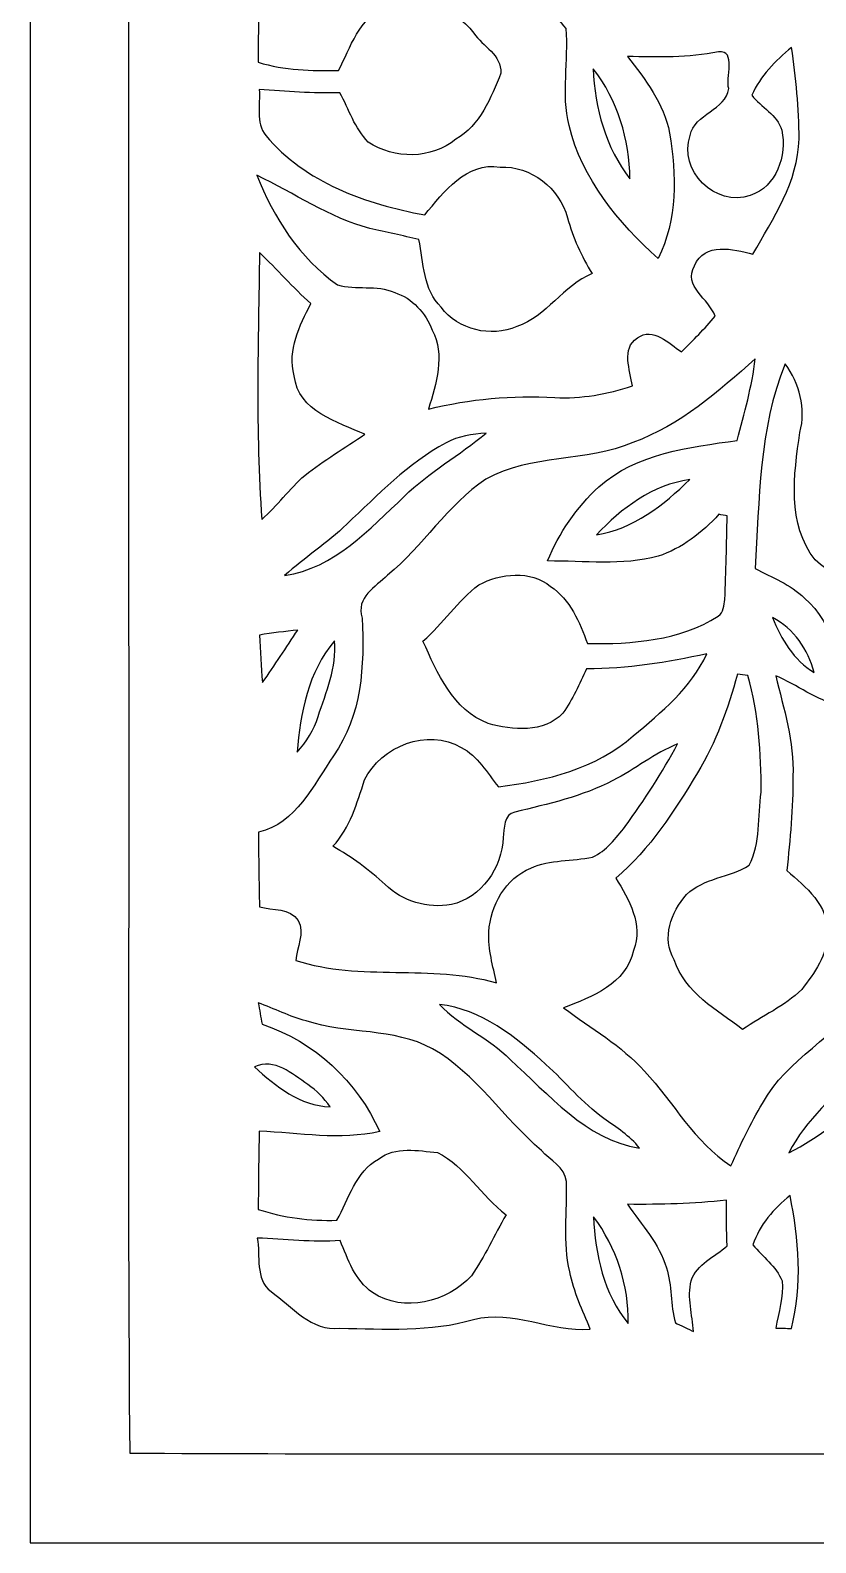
# Model space of a CAD drawing. Header units: centimetres. Extents: x -16.8 to 16.8, y -16.7 to 16.7.
# Drawn here: x -16.77 to -8.64, y -16.67 to -1 of the extents above; entities that cross this region are included whole.
import ezdxf

# ---------------------------------------------------------------- set-up
doc = ezdxf.new("R2010")
doc.units = ezdxf.units.CM
doc.header["$MEASUREMENT"] = 0
doc.layers.add('Layer 1', color=7, linetype='Continuous')

msp = doc.modelspace()

# ---------------------------------------------------------------- linework, layer by layer
at = {"layer": 'Layer 1', "color": 7}
for points, knots in [([(-16.77458, 16.66875), (-16.77458, 16.66875), (16.77458, 16.66875), (16.77458, 16.66875), (16.77458, 16.66875), (16.77458, 16.66875), (16.77458, -16.66875), (16.77458, -16.66875), (16.77458, -16.66875), (16.77458, -16.66875), (-16.77458, -16.66875), (-16.77458, -16.66875), (-16.77458, -16.66875), (-16.77458, -16.66875), (-16.77458, 16.66875), (-16.77458, 16.66875), (-16.77458, 16.66875), (-16.77458, 16.66875), (-16.77458, 16.66875), (-16.77458, 16.66875)], [0, 0, 0, 0, 0.16666667, 0.16666667, 0.16666667, 0.16666667, 0.33333333, 0.33333333, 0.33333333, 0.33333333, 0.5, 0.5, 0.5, 0.5, 0.66666667, 0.66666667, 0.66666667, 0.66666667, 1, 1, 1, 1]), ([(-15.74024, 15.52857), (-15.74659, 15.28551), (-15.75082, 15.04244), (-15.75153, 14.79903), (-15.75153, 14.79903), (-15.75153, 7.44961), (-15.75153, 0.09984), (-15.75153, -7.24958), (-15.75153, -7.24958), (-15.74412, -10.08098), (-15.7667, -12.91237), (-15.74024, -15.74377), (-15.74024, -15.74377), (-11.93412, -15.76211), (-8.12765, -15.74624), (-4.32153, -15.75153), (-4.32153, -15.75153), (2.50684, -15.74412), (9.33556, -15.76634), (16.16357, -15.74024), (16.16357, -15.74024), (16.18968, -8.14776), (16.16745, -0.55492), (16.17486, 7.03792), (16.17486, 7.03792), (16.16745, 9.86931), (16.19003, 12.70106), (16.16357, 15.5321), (16.16357, 15.5321), (5.94854, 15.5508), (-4.26649, 15.53351), (-14.48153, 15.54057), (-14.48153, 15.54057), (-14.90133, 15.54127), (-15.32079, 15.54057), (-15.74024, 15.52857)], [0, 0, 0, 0, 0.1, 0.1, 0.1, 0.1, 0.2, 0.2, 0.2, 0.2, 0.3, 0.3, 0.3, 0.3, 0.4, 0.4, 0.4, 0.4, 0.5, 0.5, 0.5, 0.5, 0.6, 0.6, 0.6, 0.6, 0.7, 0.7, 0.7, 0.7, 0.8, 0.8, 0.8, 0.8, 1, 1, 1, 1]), ([(-14.37569, 0.81351), (-14.14851, 0.7239), (-13.93296, 0.59337), (-13.68354, 0.57326), (-13.68354, 0.57326), (-13.26021, 0.49953), (-12.79384, 0.5013), (-12.43789, 0.22754), (-12.43789, 0.22754), (-12.14931, -0.01235), (-11.90061, -0.29422), (-11.64202, -0.56515), (-11.64202, -0.56515), (-11.50408, -0.70661), (-11.34463, -0.82868), (-11.22363, -0.98566), (-11.22363, -0.98566), (-11.19399, -1.31868), (-11.27478, -1.65947), (-11.19258, -1.99037), (-11.19258, -1.99037), (-11.05923, -2.53965), (-10.68388, -3.00073), (-10.26901, -3.36832), (-10.26901, -3.36832), (-10.07251, -2.96545), (-10.07639, -2.50049), (-10.15083, -2.06869), (-10.15083, -2.06869), (-10.20974, -1.76389), (-10.4013, -1.51306), (-10.58827, -1.27529), (-10.58827, -1.27529), (-10.27324, -1.2827), (-9.95645, -1.28976), (-9.64565, -1.22837), (-9.64565, -1.22837), (-9.45303, -1.1998), (-9.57651, -1.51342), (-9.53841, -1.60655), (-9.53841, -1.60655), (-9.56839, -1.83268), (-9.89189, -1.8669), (-9.93881, -2.09374), (-9.93881, -2.09374), (-10.06581, -2.45145), (-9.67352, -2.84233), (-9.31616, -2.71568), (-9.31616, -2.71568), (-9.04134, -2.62431), (-8.93621, -2.30329), (-8.98807, -2.03906), (-8.98807, -2.03906), (-9.03534, -1.87854), (-9.20291, -1.80164), (-9.30028, -1.6764), (-9.30028, -1.6764), (-9.20821, -1.4792), (-9.05792, -1.3148), (-8.88718, -1.18251), (-8.88718, -1.18251), (-8.84238, -1.49578), (-8.80957, -1.81222), (-8.80992, -2.12937), (-8.80992, -2.12937), (-8.82121, -2.57246), (-9.07486, -2.9524), (-9.28934, -3.32176), (-9.28934, -3.32176), (-9.49325, -3.2699), (-9.78853, -3.19652), (-9.89401, -3.44241), (-9.89401, -3.44241), (-10.01395, -3.65795), (-9.7409, -3.78601), (-9.68058, -3.96381), (-9.68058, -3.96381), (-9.7857, -4.09751), (-9.91059, -4.21393), (-10.02912, -4.33564), (-10.02912, -4.33564), (-10.15859, -4.24815), (-10.32157, -4.07211), (-10.48491, -4.19029), (-10.48491, -4.19029), (-10.65495, -4.29966), (-10.55829, -4.52508), (-10.53712, -4.68736), (-10.53712, -4.68736), (-10.79676, -4.77344), (-11.06629, -4.82212), (-11.34039, -4.8073), (-11.34039, -4.8073), (-11.77925, -4.7819), (-12.22163, -4.82247), (-12.64849, -4.92654), (-12.64849, -4.92654), (-12.56947, -4.66584), (-12.47458, -4.36457), (-12.60934, -4.1088), (-12.60934, -4.1088), (-12.68166, -3.93418), (-12.81359, -3.77649), (-12.99916, -3.72039), (-12.99916, -3.72039), (-13.18542, -3.63291), (-13.40026, -3.69993), (-13.59112, -3.63996), (-13.59112, -3.63996), (-13.98552, -3.36973), (-14.25116, -2.94217), (-14.42826, -2.50543), (-14.42826, -2.50543), (-14.03985, -2.69064), (-13.6779, -2.94428), (-13.25739, -3.05576), (-13.25739, -3.05576), (-13.08735, -3.09457), (-12.91696, -3.1309), (-12.74727, -3.17147), (-12.74727, -3.17147), (-12.70035, -3.4096), (-12.70388, -3.69182), (-12.51691, -3.87315), (-12.51691, -3.87315), (-12.33981, -4.10739), (-12.00326, -4.18853), (-11.73445, -4.07176), (-11.73445, -4.07176), (-11.41836, -3.9691), (-11.25643, -3.6449), (-10.95199, -3.52425), (-10.95199, -3.52425), (-11.06488, -3.34398), (-11.15589, -3.15207), (-11.2074, -2.94499), (-11.2074, -2.94499), (-11.29383, -2.63842), (-11.58522, -2.40771), (-11.90731, -2.42041), (-11.90731, -2.42041), (-12.25797, -2.36502), (-12.4901, -2.67829), (-12.68836, -2.91571), (-12.68836, -2.91571), (-13.29902, -2.80388), (-13.92167, -2.58269), (-14.33477, -2.09515), (-14.33477, -2.09515), (-14.44131, -1.95721), (-14.39051, -1.77553), (-14.40215, -1.61819), (-14.40215, -1.61819), (-14.12381, -1.63583), (-13.84582, -1.65911), (-13.56678, -1.651), (-13.56678, -1.651), (-13.47399, -1.82316), (-13.41332, -2.02001), (-13.27326, -2.16112), (-13.27326, -2.16112), (-13.0048, -2.3435), (-12.62027, -2.33892), (-12.36521, -2.13325), (-12.36521, -2.13325), (-12.11651, -1.98931), (-11.99974, -1.70251), (-11.89919, -1.4478), (-11.89919, -1.4478), (-11.89002, -1.26012), (-12.08687, -1.17016), (-12.18001, -1.03293), (-12.18001, -1.03293), (-12.3885, -0.76094), (-12.78149, -0.6223), (-13.10358, -0.75988), (-13.10358, -0.75988), (-13.36252, -0.88124), (-13.46094, -1.18004), (-13.57948, -1.42169), (-13.57948, -1.42169), (-13.85852, -1.42134), (-14.14357, -1.42205), (-14.41203, -1.33456), (-14.41203, -1.33456), (-14.41203, -1.05728), (-14.41097, -0.7807), (-14.41027, -0.50377), (-14.41027, -0.50377), (-14.02644, -0.55986), (-13.64015, -0.58914), (-13.25174, -0.58067), (-13.25174, -0.58067), (-13.22458, -0.54575), (-13.19706, -0.51082), (-13.16919, -0.4766), (-13.16919, -0.4766), (-13.29655, -0.27552), (-13.41049, -0.06209), (-13.57842, 0.10936), (-13.57842, 0.10936), (-13.80913, 0.3489), (-14.11852, 0.49001), (-14.42085, 0.61771), (-14.42085, 0.61771), (-14.40568, 0.68333), (-14.39122, 0.74859), (-14.37569, 0.81351)], [0, 0, 0, 0, 0.01886792, 0.01886792, 0.01886792, 0.01886792, 0.03773585, 0.03773585, 0.03773585, 0.03773585, 0.05660377, 0.05660377, 0.05660377, 0.05660377, 0.0754717, 0.0754717, 0.0754717, 0.0754717, 0.09433962, 0.09433962, 0.09433962, 0.09433962, 0.11320755, 0.11320755, 0.11320755, 0.11320755, 0.13207547, 0.13207547, 0.13207547, 0.13207547, 0.1509434, 0.1509434, 0.1509434, 0.1509434, 0.16981132, 0.16981132, 0.16981132, 0.16981132, 0.18867925, 0.18867925, 0.18867925, 0.18867925, 0.20754717, 0.20754717, 0.20754717, 0.20754717, 0.22641509, 0.22641509, 0.22641509, 0.22641509, 0.24528302, 0.24528302, 0.24528302, 0.24528302, 0.26415094, 0.26415094, 0.26415094, 0.26415094, 0.28301887, 0.28301887, 0.28301887, 0.28301887, 0.30188679, 0.30188679, 0.30188679, 0.30188679, 0.32075472, 0.32075472, 0.32075472, 0.32075472, 0.33962264, 0.33962264, 0.33962264, 0.33962264, 0.35849057, 0.35849057, 0.35849057, 0.35849057, 0.37735849, 0.37735849, 0.37735849, 0.37735849, 0.39622642, 0.39622642, 0.39622642, 0.39622642, 0.41509434, 0.41509434, 0.41509434, 0.41509434, 0.43396226, 0.43396226, 0.43396226, 0.43396226, 0.45283019, 0.45283019, 0.45283019, 0.45283019, 0.47169811, 0.47169811, 0.47169811, 0.47169811, 0.49056604, 0.49056604, 0.49056604, 0.49056604, 0.50943396, 0.50943396, 0.50943396, 0.50943396, 0.52830189, 0.52830189, 0.52830189, 0.52830189, 0.54716981, 0.54716981, 0.54716981, 0.54716981, 0.56603774, 0.56603774, 0.56603774, 0.56603774, 0.58490566, 0.58490566, 0.58490566, 0.58490566, 0.60377358, 0.60377358, 0.60377358, 0.60377358, 0.62264151, 0.62264151, 0.62264151, 0.62264151, 0.64150943, 0.64150943, 0.64150943, 0.64150943, 0.66037736, 0.66037736, 0.66037736, 0.66037736, 0.67924528, 0.67924528, 0.67924528, 0.67924528, 0.69811321, 0.69811321, 0.69811321, 0.69811321, 0.71698113, 0.71698113, 0.71698113, 0.71698113, 0.73584906, 0.73584906, 0.73584906, 0.73584906, 0.75471698, 0.75471698, 0.75471698, 0.75471698, 0.77358491, 0.77358491, 0.77358491, 0.77358491, 0.79245283, 0.79245283, 0.79245283, 0.79245283, 0.81132075, 0.81132075, 0.81132075, 0.81132075, 0.83018868, 0.83018868, 0.83018868, 0.83018868, 0.8490566, 0.8490566, 0.8490566, 0.8490566, 0.86792453, 0.86792453, 0.86792453, 0.86792453, 0.88679245, 0.88679245, 0.88679245, 0.88679245, 0.90566038, 0.90566038, 0.90566038, 0.90566038, 0.9245283, 0.9245283, 0.9245283, 0.9245283, 0.94339623, 0.94339623, 0.94339623, 0.94339623, 0.96226415, 0.96226415, 0.96226415, 0.96226415, 1, 1, 1, 1]), ([(-10.9414, -1.40406), (-10.68917, -1.72614), (-10.56569, -2.13713), (-10.56217, -2.54353), (-10.56217, -2.54353), (-10.81264, -2.21862), (-10.92906, -1.8101), (-10.9414, -1.40406)], [0, 0, 0, 0, 0.33333333, 0.33333333, 0.33333333, 0.33333333, 1, 1, 1, 1]), ([(-14.39968, -3.30659), (-14.21836, -3.47839), (-14.05467, -3.66854), (-13.86769, -3.83469), (-13.86769, -3.83469), (-13.98376, -4.06612), (-14.11252, -4.31165), (-14.0402, -4.58329), (-14.0402, -4.58329), (-13.99646, -4.94947), (-13.589, -5.06412), (-13.30713, -5.18795), (-13.30713, -5.18795), (-13.51598, -5.328), (-13.73188, -5.45888), (-13.93049, -5.61375), (-13.93049, -5.61375), (-14.091, -5.75345), (-14.21483, -5.93055), (-14.37605, -6.07025), (-14.37605, -6.07025), (-14.44166, -5.15091), (-14.41062, -4.22698), (-14.39968, -3.30659)], [0, 0, 0, 0, 0.14285714, 0.14285714, 0.14285714, 0.14285714, 0.28571429, 0.28571429, 0.28571429, 0.28571429, 0.42857143, 0.42857143, 0.42857143, 0.42857143, 0.57142857, 0.57142857, 0.57142857, 0.57142857, 0.71428571, 0.71428571, 0.71428571, 0.71428571, 1, 1, 1, 1]), ([(-10.53077, -5.27262), (-10.04147, -5.09588), (-9.6453, -4.74662), (-9.26359, -4.40549), (-9.26359, -4.40549), (-9.29675, -4.693), (-9.3786, -4.97134), (-9.44986, -5.25145), (-9.44986, -5.25145), (-9.94833, -5.32271), (-10.4902, -5.38409), (-10.88425, -5.73123), (-10.88425, -5.73123), (-11.11532, -5.94289), (-11.29665, -6.21101), (-11.41624, -6.50064), (-11.41624, -6.50064), (-11.03489, -6.49781), (-10.64401, -6.55073), (-10.27007, -6.45231), (-10.27007, -6.45231), (-10.02489, -6.3694), (-9.81357, -6.20642), (-9.63965, -6.01733), (-9.63965, -6.01733), (-9.61813, -6.02121), (-9.57545, -6.02897), (-9.55393, -6.03285), (-9.55393, -6.03285), (-9.56204, -6.32143), (-9.56592, -6.61), (-9.57862, -6.89892), (-9.57862, -6.89892), (-9.58427, -6.9596), (-9.59379, -7.03121), (-9.64636, -7.07143), (-9.64636, -7.07143), (-10.04676, -7.32543), (-10.53959, -7.36283), (-11.00208, -7.35612), (-11.00208, -7.35612), (-11.08181, -7.13458), (-11.18306, -6.89963), (-11.38484, -6.76346), (-11.38484, -6.76346), (-11.59051, -6.59306), (-11.90554, -6.62869), (-12.12674, -6.74687), (-12.12674, -6.74687), (-12.34722, -6.91162), (-12.49645, -7.15186), (-12.706, -7.32966), (-12.706, -7.32966), (-12.55818, -7.66057), (-12.39555, -8.04298), (-12.03113, -8.18339), (-12.03113, -8.18339), (-11.78101, -8.25676), (-11.45223, -8.28181), (-11.25573, -8.07755), (-11.25573, -8.07755), (-11.1566, -7.93397), (-11.08251, -7.77628), (-11.01196, -7.61753), (-11.01196, -7.61753), (-10.59074, -7.62141), (-10.17623, -7.54944), (-9.76559, -7.46337), (-9.76559, -7.46337), (-9.92787, -7.81544), (-10.23726, -8.06838), (-10.52724, -8.31215), (-10.52724, -8.31215), (-10.91106, -8.65082), (-11.42824, -8.77817), (-11.92459, -8.83991), (-11.92459, -8.83991), (-12.04207, -8.69491), (-12.13767, -8.51853), (-12.30948, -8.43209), (-12.30948, -8.43209), (-12.65767, -8.22537), (-13.14097, -8.42081), (-13.31207, -8.76794), (-13.31207, -8.76794), (-13.38968, -9.01171), (-13.46094, -9.26112), (-13.63839, -9.4555), (-13.63839, -9.4555), (-13.44295, -9.56698), (-13.26268, -9.70033), (-13.09688, -9.85273), (-13.09688, -9.85273), (-12.91802, -10.02489), (-12.65661, -10.10285), (-12.41178, -10.05911), (-12.41178, -10.05911), (-12.09957, -9.98679), (-11.88508, -9.67775), (-11.87521, -9.36413), (-11.87521, -9.36413), (-11.86004, -9.27735), (-11.8745, -9.12036), (-11.7535, -9.10096), (-11.7535, -9.10096), (-11.40883, -9.01665), (-11.0557, -8.93974), (-10.73856, -8.77358), (-10.73856, -8.77358), (-10.50854, -8.65893), (-10.30817, -8.49066), (-10.06793, -8.39505), (-10.06793, -8.39505), (-10.22703, -8.6935), (-10.41471, -8.97572), (-10.61014, -9.25124), (-10.61014, -9.25124), (-10.70786, -9.37048), (-10.80629, -9.50207), (-10.94952, -9.56874), (-10.94952, -9.56874), (-11.16048, -9.61037), (-11.38873, -9.59167), (-11.58946, -9.68093), (-11.58946, -9.68093), (-11.84804, -9.78711), (-12.01067, -10.06969), (-12.02267, -10.34239), (-12.02267, -10.34239), (-12.0329, -10.5223), (-11.97963, -10.69481), (-11.94611, -10.86944), (-11.94611, -10.86944), (-12.62592, -10.67294), (-13.35123, -10.85533), (-14.02468, -10.63766), (-14.02468, -10.63766), (-14.00845, -10.50255), (-13.93155, -10.35509), (-13.99752, -10.22315), (-13.99752, -10.22315), (-14.08465, -10.09368), (-14.26316, -10.11978), (-14.39863, -10.08168), (-14.39863, -10.08168), (-14.40639, -9.82416), (-14.40956, -9.56698), (-14.40956, -9.31016), (-14.40956, -9.31016), (-14.02009, -9.21844), (-13.83912, -8.82227), (-13.6338, -8.51711), (-13.6338, -8.51711), (-13.33782, -8.10542), (-13.31101, -7.58014), (-13.33676, -7.09224), (-13.33676, -7.09224), (-13.40379, -6.87634), (-13.19742, -6.76981), (-13.07253, -6.64739), (-13.07253, -6.64739), (-12.70388, -6.34682), (-12.45411, -5.91996), (-12.05512, -5.65432), (-12.05512, -5.65432), (-11.58734, -5.39115), (-11.01725, -5.48146), (-10.53077, -5.27262)], [0, 0, 0, 0, 0.02325581, 0.02325581, 0.02325581, 0.02325581, 0.04651163, 0.04651163, 0.04651163, 0.04651163, 0.06976744, 0.06976744, 0.06976744, 0.06976744, 0.09302326, 0.09302326, 0.09302326, 0.09302326, 0.11627907, 0.11627907, 0.11627907, 0.11627907, 0.13953488, 0.13953488, 0.13953488, 0.13953488, 0.1627907, 0.1627907, 0.1627907, 0.1627907, 0.18604651, 0.18604651, 0.18604651, 0.18604651, 0.20930233, 0.20930233, 0.20930233, 0.20930233, 0.23255814, 0.23255814, 0.23255814, 0.23255814, 0.25581395, 0.25581395, 0.25581395, 0.25581395, 0.27906977, 0.27906977, 0.27906977, 0.27906977, 0.30232558, 0.30232558, 0.30232558, 0.30232558, 0.3255814, 0.3255814, 0.3255814, 0.3255814, 0.34883721, 0.34883721, 0.34883721, 0.34883721, 0.37209302, 0.37209302, 0.37209302, 0.37209302, 0.39534884, 0.39534884, 0.39534884, 0.39534884, 0.41860465, 0.41860465, 0.41860465, 0.41860465, 0.44186047, 0.44186047, 0.44186047, 0.44186047, 0.46511628, 0.46511628, 0.46511628, 0.46511628, 0.48837209, 0.48837209, 0.48837209, 0.48837209, 0.51162791, 0.51162791, 0.51162791, 0.51162791, 0.53488372, 0.53488372, 0.53488372, 0.53488372, 0.55813953, 0.55813953, 0.55813953, 0.55813953, 0.58139535, 0.58139535, 0.58139535, 0.58139535, 0.60465116, 0.60465116, 0.60465116, 0.60465116, 0.62790698, 0.62790698, 0.62790698, 0.62790698, 0.65116279, 0.65116279, 0.65116279, 0.65116279, 0.6744186, 0.6744186, 0.6744186, 0.6744186, 0.69767442, 0.69767442, 0.69767442, 0.69767442, 0.72093023, 0.72093023, 0.72093023, 0.72093023, 0.74418605, 0.74418605, 0.74418605, 0.74418605, 0.76744186, 0.76744186, 0.76744186, 0.76744186, 0.79069767, 0.79069767, 0.79069767, 0.79069767, 0.81395349, 0.81395349, 0.81395349, 0.81395349, 0.8372093, 0.8372093, 0.8372093, 0.8372093, 0.86046512, 0.86046512, 0.86046512, 0.86046512, 0.88372093, 0.88372093, 0.88372093, 0.88372093, 0.90697674, 0.90697674, 0.90697674, 0.90697674, 0.93023256, 0.93023256, 0.93023256, 0.93023256, 0.95348837, 0.95348837, 0.95348837, 0.95348837, 1, 1, 1, 1]), ([(-8.95491, -4.45946), (-8.80428, -4.66055), (-8.73725, -4.92266), (-8.80075, -5.16925), (-8.80075, -5.16925), (-8.86566, -5.60529), (-8.93833, -6.11964), (-8.64235, -6.49005), (-8.64235, -6.49005), (-8.36436, -6.74546), (-7.98477, -6.82625), (-7.63658, -6.9409), (-7.63658, -6.9409), (-7.70043, -7.39105), (-7.69585, -7.86906), (-7.91281, -8.27969), (-7.91281, -8.27969), (-8.0772, -8.56897), (-8.2042, -8.9341), (-8.05286, -9.25583), (-8.05286, -9.25583), (-7.89623, -9.5945), (-7.74383, -9.97268), (-7.85319, -10.35015), (-7.85319, -10.35015), (-7.92692, -10.57028), (-8.03204, -10.77877), (-8.13682, -10.9855), (-8.13682, -10.9855), (-8.40634, -11.43494), (-8.94327, -11.64978), (-9.18774, -12.11933), (-9.18774, -12.11933), (-9.31757, -12.32359), (-9.41352, -12.54584), (-9.51583, -12.76456), (-9.51583, -12.76456), (-9.89648, -12.51902), (-10.1092, -12.1091), (-10.40977, -11.78525), (-10.40977, -11.78525), (-10.65248, -11.52031), (-10.96186, -11.33722), (-11.25044, -11.12943), (-11.25044, -11.12943), (-10.95587, -11.01443), (-10.60203, -10.88037), (-10.52407, -10.535), (-10.52407, -10.535), (-10.42176, -10.26442), (-10.5731, -10.00689), (-10.70786, -9.785), (-10.70786, -9.785), (-10.35368, -9.48373), (-10.09968, -9.08897), (-9.86296, -8.69386), (-9.86296, -8.69386), (-9.66858, -8.37988), (-9.54581, -8.02816), (-9.44845, -7.67433), (-9.44845, -7.67433), (-9.41246, -7.67821), (-9.37648, -7.68279), (-9.3405, -7.68738), (-9.3405, -7.68738), (-9.22831, -8.07967), (-9.20327, -8.4903), (-9.20256, -8.896), (-9.20256, -8.896), (-9.23996, -9.14506), (-9.20538, -9.42375), (-9.32709, -9.65129), (-9.32709, -9.65129), (-9.525, -9.78217), (-9.80299, -9.78147), (-9.9755, -9.95609), (-9.9755, -9.95609), (-10.13778, -10.13531), (-10.23444, -10.40836), (-10.10391, -10.63202), (-10.10391, -10.63202), (-9.98926, -10.97597), (-9.66258, -11.14742), (-9.39447, -11.35345), (-9.39447, -11.35345), (-9.19304, -11.21163), (-8.95844, -11.11285), (-8.78276, -10.93717), (-8.78276, -10.93717), (-8.65046, -10.76889), (-8.50971, -10.58051), (-8.52099, -10.35367), (-8.52099, -10.35367), (-8.49771, -10.06828), (-8.74324, -9.87637), (-8.93551, -9.70774), (-8.93551, -9.70774), (-8.90482, -9.38283), (-8.87166, -9.05722), (-8.87342, -8.7309), (-8.87342, -8.7309), (-8.8586, -8.37424), (-8.96973, -8.03099), (-9.05193, -7.68844), (-9.05193, -7.68844), (-8.82897, -7.78616), (-8.63071, -7.93856), (-8.39294, -8.00206), (-8.39294, -8.00206), (-8.37318, -7.60695), (-8.43386, -7.15398), (-8.75524, -6.88516), (-8.75524, -6.88516), (-8.89706, -6.74158), (-9.09003, -6.67209), (-9.26465, -6.5786), (-9.26465, -6.5786), (-9.22161, -5.86881), (-9.2262, -5.12904), (-8.95491, -4.45946)], [0, 0, 0, 0, 0.03225806, 0.03225806, 0.03225806, 0.03225806, 0.06451613, 0.06451613, 0.06451613, 0.06451613, 0.09677419, 0.09677419, 0.09677419, 0.09677419, 0.12903226, 0.12903226, 0.12903226, 0.12903226, 0.16129032, 0.16129032, 0.16129032, 0.16129032, 0.19354839, 0.19354839, 0.19354839, 0.19354839, 0.22580645, 0.22580645, 0.22580645, 0.22580645, 0.25806452, 0.25806452, 0.25806452, 0.25806452, 0.29032258, 0.29032258, 0.29032258, 0.29032258, 0.32258065, 0.32258065, 0.32258065, 0.32258065, 0.35483871, 0.35483871, 0.35483871, 0.35483871, 0.38709677, 0.38709677, 0.38709677, 0.38709677, 0.41935484, 0.41935484, 0.41935484, 0.41935484, 0.4516129, 0.4516129, 0.4516129, 0.4516129, 0.48387097, 0.48387097, 0.48387097, 0.48387097, 0.51612903, 0.51612903, 0.51612903, 0.51612903, 0.5483871, 0.5483871, 0.5483871, 0.5483871, 0.58064516, 0.58064516, 0.58064516, 0.58064516, 0.61290323, 0.61290323, 0.61290323, 0.61290323, 0.64516129, 0.64516129, 0.64516129, 0.64516129, 0.67741935, 0.67741935, 0.67741935, 0.67741935, 0.70967742, 0.70967742, 0.70967742, 0.70967742, 0.74193548, 0.74193548, 0.74193548, 0.74193548, 0.77419355, 0.77419355, 0.77419355, 0.77419355, 0.80645161, 0.80645161, 0.80645161, 0.80645161, 0.83870968, 0.83870968, 0.83870968, 0.83870968, 0.87096774, 0.87096774, 0.87096774, 0.87096774, 0.90322581, 0.90322581, 0.90322581, 0.90322581, 0.93548387, 0.93548387, 0.93548387, 0.93548387, 1, 1, 1, 1]), ([(-12.46717, -5.27685), (-12.34052, -5.207), (-12.19447, -5.18689), (-12.05301, -5.17525), (-12.05301, -5.17525), (-12.32535, -5.40667), (-12.64497, -5.57812), (-12.89967, -5.83283), (-12.89967, -5.83283), (-13.25986, -6.16938), (-13.62428, -6.57507), (-14.13969, -6.65162), (-14.13969, -6.65162), (-13.93225, -6.46501), (-13.69448, -6.31507), (-13.49587, -6.11858), (-13.49587, -6.11858), (-13.17096, -5.81801), (-12.86263, -5.48675), (-12.46717, -5.27685)], [0, 0, 0, 0, 0.16666667, 0.16666667, 0.16666667, 0.16666667, 0.33333333, 0.33333333, 0.33333333, 0.33333333, 0.5, 0.5, 0.5, 0.5, 0.66666667, 0.66666667, 0.66666667, 0.66666667, 1, 1, 1, 1]), ([(-10.90965, -6.22864), (-10.65177, -5.95595), (-10.32439, -5.71006), (-9.94304, -5.6575), (-9.94304, -5.6575), (-10.21009, -5.92032), (-10.52865, -6.17255), (-10.90965, -6.22864)], [0, 0, 0, 0, 0.33333333, 0.33333333, 0.33333333, 0.33333333, 1, 1, 1, 1]), ([(-9.0865, -7.08589), (-8.86248, -7.20478), (-8.71749, -7.41433), (-8.65258, -7.65634), (-8.65258, -7.65634), (-8.86707, -7.52651), (-8.9916, -7.31026), (-9.0865, -7.08589)], [0, 0, 0, 0, 0.33333333, 0.33333333, 0.33333333, 0.33333333, 1, 1, 1, 1]), ([(-14.40004, -7.26722), (-14.26774, -7.24747), (-14.13545, -7.22947), (-14.00246, -7.21536), (-14.00246, -7.21536), (-14.12311, -7.3974), (-14.2434, -7.58014), (-14.36864, -7.75899), (-14.36864, -7.75899), (-14.38346, -7.59495), (-14.39228, -7.43126), (-14.40004, -7.26722)], [0, 0, 0, 0, 0.25, 0.25, 0.25, 0.25, 0.5, 0.5, 0.5, 0.5, 1, 1, 1, 1]), ([(-14.00881, -8.48184), (-13.98094, -8.07791), (-13.89168, -7.6454), (-13.62393, -7.32861), (-13.62393, -7.32861), (-13.59288, -7.60095), (-13.71177, -7.85883), (-13.7922, -8.11142), (-13.7922, -8.11142), (-13.837, -8.24865), (-13.91214, -8.37424), (-14.00881, -8.48184)], [0, 0, 0, 0, 0.25, 0.25, 0.25, 0.25, 0.5, 0.5, 0.5, 0.5, 1, 1, 1, 1]), ([(-14.41203, -11.07722), (-14.24446, -11.13472), (-14.08783, -11.22116), (-13.91532, -11.2649), (-13.91532, -11.2649), (-13.48881, -11.40425), (-13.01327, -11.33334), (-12.60898, -11.55171), (-12.60898, -11.55171), (-12.15284, -11.81276), (-11.87203, -12.27208), (-11.47868, -12.60687), (-11.47868, -12.60687), (-11.38837, -12.70388), (-11.23491, -12.77973), (-11.22045, -12.92754), (-11.22045, -12.92754), (-11.20669, -13.23728), (-11.26173, -13.55619), (-11.18447, -13.86134), (-11.18447, -13.86134), (-11.14601, -14.07019), (-11.05288, -14.26175), (-10.9728, -14.45648), (-10.9728, -14.45648), (-11.38343, -14.48823), (-11.77431, -14.25046), (-12.18142, -14.35594), (-12.18142, -14.35594), (-12.62909, -14.48752), (-13.10499, -14.45331), (-13.56572, -14.44696), (-13.56572, -14.44696), (-13.86346, -14.48364), (-14.06278, -14.21836), (-14.28044, -14.06807), (-14.28044, -14.06807), (-14.44943, -13.93825), (-14.38734, -13.69483), (-14.42332, -13.51421), (-14.42332, -13.51421), (-14.13651, -13.51774), (-13.85076, -13.56395), (-13.5636, -13.53891), (-13.5636, -13.53891), (-13.48211, -13.73434), (-13.41261, -13.95024), (-13.22881, -14.07689), (-13.22881, -14.07689), (-12.90567, -14.29279), (-12.45447, -14.17602), (-12.20364, -13.90332), (-12.20364, -13.90332), (-12.065, -13.70365), (-11.96481, -13.48211), (-11.84593, -13.27115), (-11.84593, -13.27115), (-12.10381, -13.07924), (-12.26361, -12.77444), (-12.55571, -12.62662), (-12.55571, -12.62662), (-12.75609, -12.60934), (-12.99175, -12.56101), (-13.16602, -12.69436), (-13.16602, -12.69436), (-13.40485, -12.82735), (-13.47153, -13.10711), (-13.59923, -13.329), (-13.59923, -13.329), (-13.87581, -13.33676), (-14.14992, -13.30219), (-14.41238, -13.21611), (-14.41238, -13.21611), (-14.41062, -12.94553), (-14.40956, -12.67531), (-14.4018, -12.40578), (-14.4018, -12.40578), (-13.98729, -12.42589), (-13.56607, -12.50068), (-13.15438, -12.41107), (-13.15438, -12.41107), (-13.38439, -11.89214), (-13.83242, -11.47727), (-14.37287, -11.29877), (-14.37287, -11.29877), (-14.38593, -11.22468), (-14.39933, -11.1506), (-14.41203, -11.07722)], [0, 0, 0, 0, 0.04347826, 0.04347826, 0.04347826, 0.04347826, 0.08695652, 0.08695652, 0.08695652, 0.08695652, 0.13043478, 0.13043478, 0.13043478, 0.13043478, 0.17391304, 0.17391304, 0.17391304, 0.17391304, 0.2173913, 0.2173913, 0.2173913, 0.2173913, 0.26086957, 0.26086957, 0.26086957, 0.26086957, 0.30434783, 0.30434783, 0.30434783, 0.30434783, 0.34782609, 0.34782609, 0.34782609, 0.34782609, 0.39130435, 0.39130435, 0.39130435, 0.39130435, 0.43478261, 0.43478261, 0.43478261, 0.43478261, 0.47826087, 0.47826087, 0.47826087, 0.47826087, 0.52173913, 0.52173913, 0.52173913, 0.52173913, 0.56521739, 0.56521739, 0.56521739, 0.56521739, 0.60869565, 0.60869565, 0.60869565, 0.60869565, 0.65217391, 0.65217391, 0.65217391, 0.65217391, 0.69565217, 0.69565217, 0.69565217, 0.69565217, 0.73913043, 0.73913043, 0.73913043, 0.73913043, 0.7826087, 0.7826087, 0.7826087, 0.7826087, 0.82608696, 0.82608696, 0.82608696, 0.82608696, 0.86956522, 0.86956522, 0.86956522, 0.86956522, 0.91304348, 0.91304348, 0.91304348, 0.91304348, 1, 1, 1, 1]), ([(-12.53596, -11.09345), (-12.10451, -11.14354), (-11.74327, -11.43), (-11.43282, -11.71469), (-11.43282, -11.71469), (-11.22892, -11.89743), (-11.05641, -12.11474), (-10.83134, -12.27349), (-10.83134, -12.27349), (-10.70363, -12.37015), (-10.56111, -12.45164), (-10.46339, -12.58217), (-10.46339, -12.58217), (-11.02219, -12.49292), (-11.40354, -12.02267), (-11.80394, -11.66283), (-11.80394, -11.66283), (-12.02231, -11.44023), (-12.32147, -11.31852), (-12.53596, -11.09345)], [0, 0, 0, 0, 0.16666667, 0.16666667, 0.16666667, 0.16666667, 0.33333333, 0.33333333, 0.33333333, 0.33333333, 0.5, 0.5, 0.5, 0.5, 0.66666667, 0.66666667, 0.66666667, 0.66666667, 1, 1, 1, 1]), ([(-8.20491, -11.73092), (-8.0578, -11.50303), (-8.01123, -11.20457), (-7.78686, -11.03066), (-7.78686, -11.03066), (-7.83061, -11.36474), (-7.87083, -11.71998), (-8.07332, -12.00079), (-8.07332, -12.00079), (-8.32309, -12.24527), (-8.60072, -12.47457), (-8.91646, -12.63015), (-8.91646, -12.63015), (-8.74219, -12.28337), (-8.42398, -12.04489), (-8.20491, -11.73092)], [0, 0, 0, 0, 0.2, 0.2, 0.2, 0.2, 0.4, 0.4, 0.4, 0.4, 0.6, 0.6, 0.6, 0.6, 1, 1, 1, 1]), ([(-14.45154, -11.74115), (-14.24481, -11.64484), (-14.06102, -11.81065), (-13.9005, -11.92248), (-13.9005, -11.92248), (-13.80878, -11.98351), (-13.73188, -12.06394), (-13.66661, -12.15284), (-13.66661, -12.15284), (-13.98094, -12.14684), (-14.23106, -11.94012), (-14.45154, -11.74115)], [0, 0, 0, 0, 0.25, 0.25, 0.25, 0.25, 0.5, 0.5, 0.5, 0.5, 1, 1, 1, 1]), ([(-10.5858, -13.16355), (-10.24431, -13.16637), (-9.90212, -13.15791), (-9.56239, -13.12122), (-9.56239, -13.12122), (-9.56416, -13.27856), (-9.56275, -13.4366), (-9.55463, -13.59429), (-9.55463, -13.59429), (-9.68481, -13.70577), (-9.86861, -13.78268), (-9.92893, -13.95483), (-9.92893, -13.95483), (-9.96809, -14.12875), (-9.91835, -14.30796), (-9.90247, -14.48223), (-9.90247, -14.48223), (-9.94939, -14.4593), (-10.04358, -14.41379), (-10.09086, -14.39086), (-10.09086, -14.39086), (-10.14836, -14.20636), (-10.12261, -14.00492), (-10.18434, -13.82113), (-10.18434, -13.82113), (-10.25772, -13.5696), (-10.44258, -13.37627), (-10.5858, -13.16355)], [0, 0, 0, 0, 0.125, 0.125, 0.125, 0.125, 0.25, 0.25, 0.25, 0.25, 0.375, 0.375, 0.375, 0.375, 0.5, 0.5, 0.5, 0.5, 0.625, 0.625, 0.625, 0.625, 0.75, 0.75, 0.75, 0.75, 1, 1, 1, 1]), ([(-9.28723, -13.583), (-9.22126, -13.3791), (-9.06886, -13.20624), (-8.90376, -13.07218), (-8.90376, -13.07218), (-8.81309, -13.52197), (-8.77041, -14.0014), (-8.89, -14.45013), (-8.89, -14.45013), (-8.94398, -14.44801), (-8.9976, -14.44625), (-9.05122, -14.44484), (-9.05122, -14.44484), (-9.02194, -14.28432), (-8.97184, -14.12134), (-8.9856, -13.95765), (-8.9856, -13.95765), (-9.04628, -13.80455), (-9.18704, -13.70718), (-9.28723, -13.583)], [0, 0, 0, 0, 0.16666667, 0.16666667, 0.16666667, 0.16666667, 0.33333333, 0.33333333, 0.33333333, 0.33333333, 0.5, 0.5, 0.5, 0.5, 0.66666667, 0.66666667, 0.66666667, 0.66666667, 1, 1, 1, 1]), ([(-10.93858, -13.29267), (-10.70187, -13.61052), (-10.57275, -14.00246), (-10.57875, -14.39968), (-10.57875, -14.39968), (-10.83416, -14.09206), (-10.92235, -13.68319), (-10.93858, -13.29267)], [0, 0, 0, 0, 0.33333333, 0.33333333, 0.33333333, 0.33333333, 1, 1, 1, 1])]:
    msp.add_open_spline(points, degree=3, knots=knots, dxfattribs=at)

doc.saveas('drawing.dxf')
